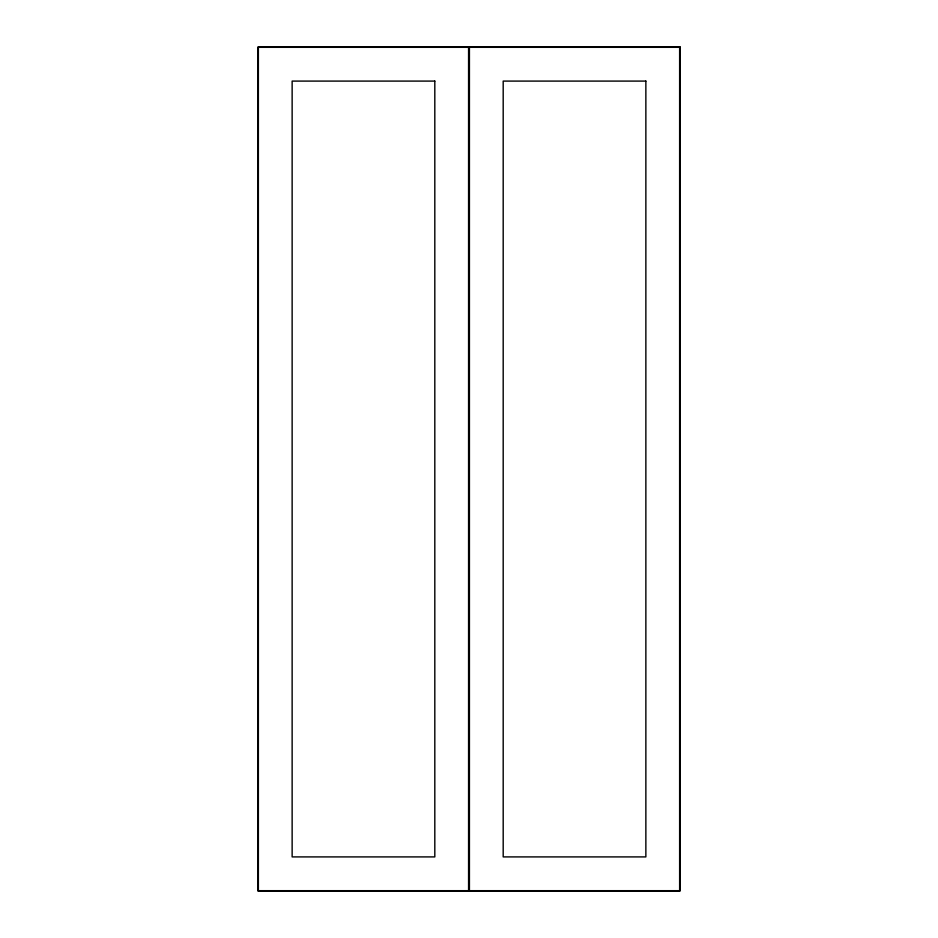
<?xml version="1.0" encoding="UTF-8"?>
<svg xmlns="http://www.w3.org/2000/svg" width="938" height="938" viewBox="0 0 938 938"><rect width="100%" height="100%" fill="white"/><g stroke="black" fill="none" stroke-linecap="round" stroke-linejoin="round"><path stroke-width="1.41" d="M680.05 46.9L257.95 46.9L257.95 891.1L680.05 891.1L680.05 46.9M468.578 47.322L258.372 47.322L258.372 890.678L468.578 890.678L468.578 47.322M679.628 47.322L469.422 47.322L469.422 890.678L679.628 890.678L679.628 47.322M434.81 81.09L292.14 81.09L292.14 856.91L434.81 856.91L434.81 81.09M645.86 81.09L503.19 81.09L503.19 856.91L645.86 856.91L645.86 81.09"/></g></svg>
